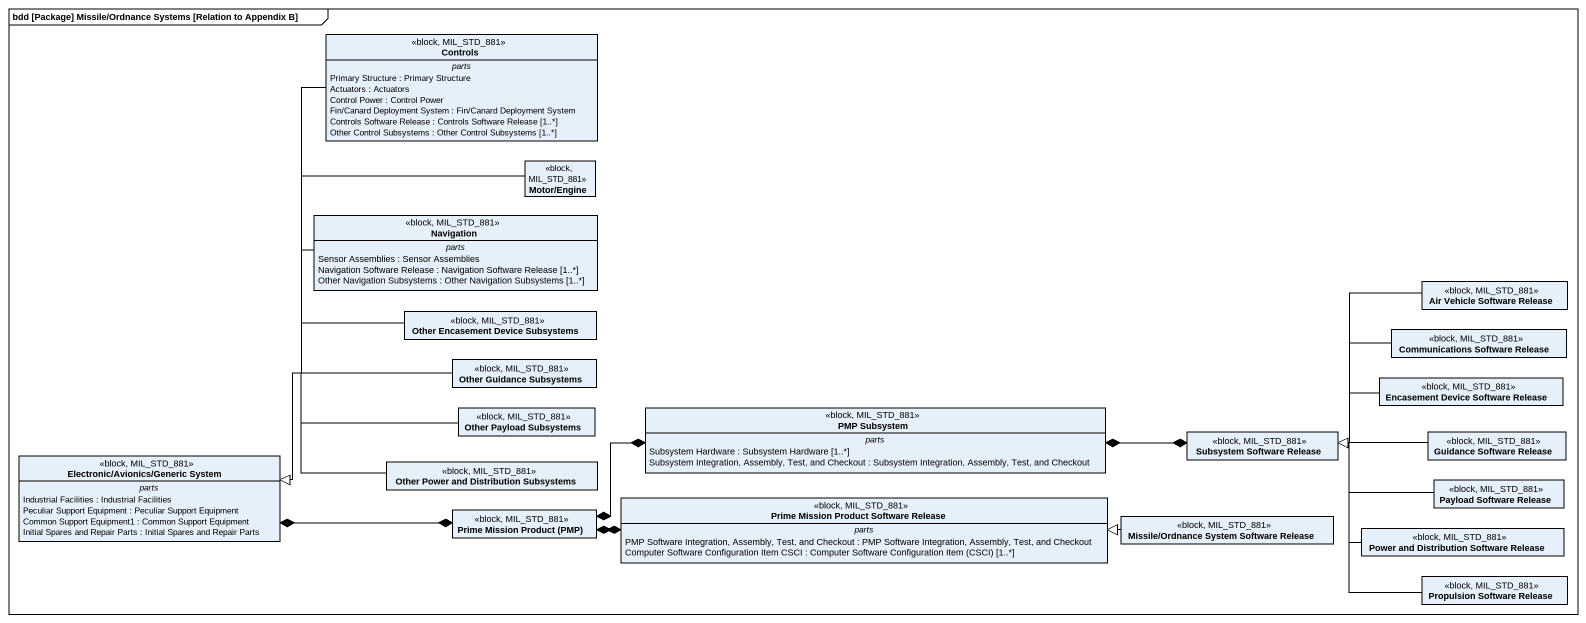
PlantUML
@startuml
mainframe bdd [Package] Missile/Ordnance Systems [Relation to Appendix B]
hide circle
hide empty members
class Controls <<block, MIL_STD_881>> {
  -- parts --
  Primary Structure : Primary Structure
  Actuators : Actuators
  Control Power : Control Power
  Fin/Canard Deployment System : Fin/Canard Deployment System
  Controls Software Release : Controls Software Release [1..*]
  Other Control Subsystems : Other Control Subsystems [1..*]
}
class "Motor/Engine" as Motor_Engine <<block, MIL_STD_881>>
class Navigation <<block, MIL_STD_881>> {
  -- parts --
  Sensor Assemblies : Sensor Assemblies
  Navigation Software Release : Navigation Software Release [1..*]
  Other Navigation Subsystems : Other Navigation Subsystems [1..*]
}
class "Other Encasement Device Subsystems" as Other_Encasement_Device <<block, MIL_STD_881>>
class "Air Vehicle Software Release" as Air_Vehicle_Software_Release <<block, MIL_STD_881>>
class "Communications Software Release" as Communications_Software <<block, MIL_STD_881>>
class "Other Guidance Subsystems" as Other_Guidance_Subsystems <<block, MIL_STD_881>>
class "Encasement Device Software Release" as Encasement_Device_Software <<block, MIL_STD_881>>
class "Other Payload Subsystems" as Other_Payload_Subsystems <<block, MIL_STD_881>>
class "PMP Subsystem" as PMP_Subsystem <<block, MIL_STD_881>> {
  -- parts --
  Subsystem Hardware : Subsystem Hardware [1..*]
  Subsystem Integration, Assembly, Test, and Checkout : Subsystem Integration, Assembly, Test, and Checkout
}
class "Electronic/Avionics/Generic System" as Electronic_Avionics_Generic <<block, MIL_STD_881>> {
  -- parts --
  Industrial Facilities : Industrial Facilities
  Peculiar Support Equipment : Peculiar Support Equipment
  Common Support Equipment1 : Common Support Equipment
  Initial Spares and Repair Parts : Initial Spares and Repair Parts
}
class "Other Power and Distribution Subsystems" as Other_Power_and <<block, MIL_STD_881>>
class "Subsystem Software Release" as Subsystem_Software_Release <<block, MIL_STD_881>>
class "Guidance Software Release" as Guidance_Software_Release <<block, MIL_STD_881>>
class "Prime Mission Product Software Release" as Prime_Mission_Product <<block, MIL_STD_881>> {
  -- parts --
  PMP Software Integration, Assembly, Test, and Checkout : PMP Software Integration, Assembly, Test, and Checkout
  {field} Computer Software Configuration Item CSCI : Computer Software Configuration Item (CSCI) [1..*]
}
class "Payload Software Release" as Payload_Software_Release <<block, MIL_STD_881>>
class "Prime Mission Product (PMP)" as Prime_Mission_Product_PMP <<block, MIL_STD_881>>
class "Missile/Ordnance System Software Release" as Missile_Ordnance_System <<block, MIL_STD_881>>
class "Power and Distribution Software Release" as Power_and_Distribution <<block, MIL_STD_881>>
class "Propulsion Software Release" as Propulsion_Software_Release <<block, MIL_STD_881>>
Controls --|> Electronic_Avionics_Generic
Motor_Engine --|> Electronic_Avionics_Generic
Navigation --|> Electronic_Avionics_Generic
Other_Encasement_Device -left-|> Electronic_Avionics_Generic
Air_Vehicle_Software_Release --|> Subsystem_Software_Release
Communications_Software -left-|> Subsystem_Software_Release
Other_Guidance_Subsystems -left-|> Electronic_Avionics_Generic
Encasement_Device_Software -left-|> Subsystem_Software_Release
Other_Payload_Subsystems -left-|> Electronic_Avionics_Generic
PMP_Subsystem *-right-* Subsystem_Software_Release
Electronic_Avionics_Generic *-right-* Prime_Mission_Product_PMP
Other_Power_and -left-|> Electronic_Avionics_Generic
Guidance_Software_Release -left-|> Subsystem_Software_Release
Payload_Software_Release -left-|> Subsystem_Software_Release
Prime_Mission_Product_PMP *-right-* PMP_Subsystem
Prime_Mission_Product_PMP *-right-* Prime_Mission_Product
Missile_Ordnance_System -left-|> Prime_Mission_Product
Power_and_Distribution -left-|> Subsystem_Software_Release
Propulsion_Software_Release -up-|> Subsystem_Software_Release
@enduml
